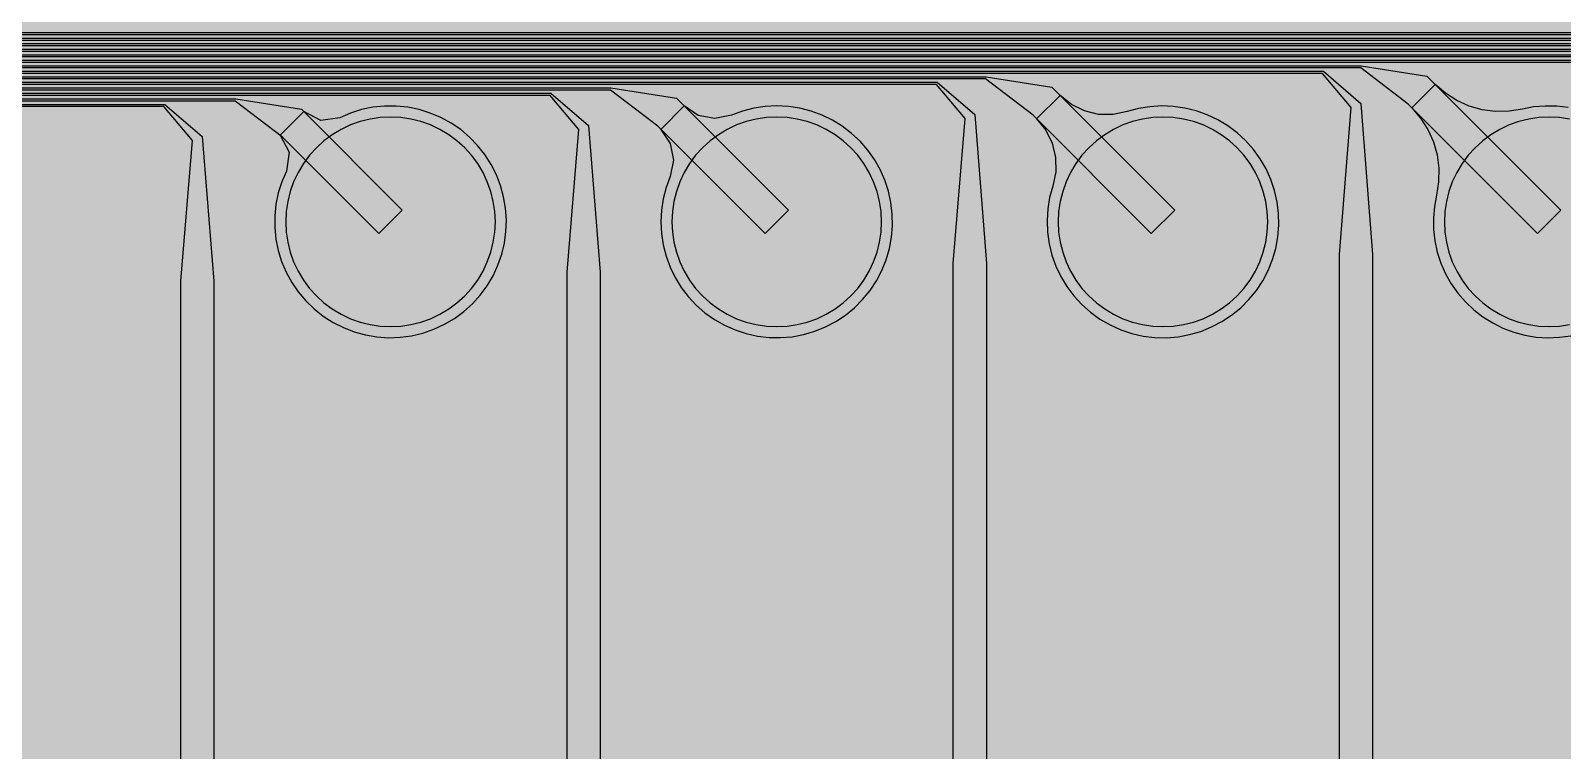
# Model space of a CAD drawing. Header units: metres. Extents: x -7220 to 10980, y -29667 to 1833.
# Drawn here: x -5383 to -3995, y -24632 to -23979 of the extents above; entities that cross this region are included whole.
import ezdxf

# ---------------------------------------------------------------- set-up
doc = ezdxf.new("R2010")
doc.units = ezdxf.units.M
for name, color, linetype in [('Metal1', 4, 'CONTINUOUS'), ('Polyimide', 7, 'CONTINUOUS'), ('Polyimide_Negative', 5, 'CONTINUOUS')]:
    doc.layers.add(name, color=color, linetype=linetype)

msp = doc.modelspace()

# ---------------------------------------------------------------- hatches: boundary and pattern name
at = {"layer": 'Polyimide'}
msp.add_hatch(color=7, dxfattribs=at).paths.add_polyline_path([(4099.4, -13861.6), (4142.6, -14152.8), (4214.2, -14438.4), (4313.4, -14715.5), (4439.2, -14981.7), (4590.6, -15234.2), (4766, -15470.7), (4963.7, -15688.8), (5181.8, -15886.5), (5418.3, -16061.9), (5670.8, -16213.3), (5936.9, -16339.1), (6214.1, -16438.3), (6499.7, -16509.9), (6790.9, -16553.1), (7085, -16567.5), (9980.4, -16567.5), (10058.8, -16571.4), (10136.4, -16582.9), (10212.6, -16601.9), (10286.5, -16628.4), (10357.5, -16662), (10424.8, -16702.3), (10487.9, -16749.1), (10546.1, -16801.8), (10598.8, -16860), (10645.6, -16923), (10685.9, -16990.4), (10719.5, -17061.4), (10745.9, -17135.3), (10765, -17211.4), (10776.5, -17289.1), (10780.4, -17367.5), (10780.4, -21957.3), (10741.6, -22012.9), (10706, -22070.6), (10673.6, -22130.1), (10644.5, -22191.4), (10618.9, -22254.2), (10596.8, -22318.2), (10578.3, -22383.5), (10563.4, -22449.6), (10552.2, -22516.5), (10544.7, -22583.8), (10541, -22651.5), (10541, -22719.3), (10544.7, -22787), (10552.2, -22854.4), (10563.4, -22921.2), (10578.3, -22987.4), (10596.8, -23052.6), (10618.9, -23116.7), (10644.5, -23179.5), (10673.6, -23240.7), (10706, -23300.3), (10741.6, -23357.9), (10780.4, -23413.5), (10780.4, -28667.5), (10776.5, -28745.9), (10765, -28823.6), (10745.9, -28899.7), (10719.5, -28973.6), (10685.9, -29044.6), (10645.6, -29112), (10598.8, -29175), (10546.1, -29233.2), (10487.9, -29285.9), (10424.8, -29332.7), (10357.5, -29373), (10286.5, -29406.6), (10212.6, -29433.1), (10136.4, -29452.1), (10058.8, -29463.6), (9980.4, -29467.5), (-6219.6, -29467.5), (-6298, -29463.6), (-6375.7, -29452.1), (-6451.9, -29433.1), (-6525.8, -29406.6), (-6596.7, -29373), (-6664.1, -29332.7), (-6727.1, -29285.9), (-6785.3, -29233.2), (-6838, -29175), (-6884.8, -29112), (-6925.2, -29044.6), (-6958.7, -28973.6), (-6985.2, -28899.7), (-7004.3, -28823.6), (-7015.8, -28745.9), (-7019.6, -28667.5), (-7019.6, -23426.3), (-6979.4, -23370.1), (-6942.3, -23311.6), (-6908.7, -23251.2), (-6878.5, -23189), (-6851.8, -23125.1), (-6828.8, -23059.9), (-6809.5, -22993.4), (-6794, -22926), (-6782.4, -22857.8), (-6774.6, -22789.1), (-6770.7, -22720), (-6770.7, -22650.8), (-6774.6, -22581.8), (-6782.4, -22513), (-6794, -22444.8), (-6809.5, -22377.4), (-6828.8, -22311), (-6851.8, -22245.7), (-6878.5, -22181.9), (-6908.7, -22119.7), (-6942.3, -22059.2), (-6979.4, -22000.8), (-7019.6, -21944.5), (-7019.6, -17367.5), (-7015.8, -17289.1), (-7004.3, -17211.4), (-6985.2, -17135.3), (-6958.7, -17061.4), (-6925.2, -16990.4), (-6884.8, -16923), (-6838, -16860), (-6785.3, -16801.8), (-6727.1, -16749.1), (-6664.1, -16702.3), (-6596.7, -16662), (-6525.8, -16628.4), (-6451.9, -16601.9), (-6375.7, -16582.9), (-6298, -16571.4), (-6219.6, -16567.5), (-3314, -16567.5), (-3019.9, -16553.1), (-2728.7, -16509.9), (-2443.1, -16438.3), (-2165.9, -16339.1), (-1899.8, -16213.3), (-1647.3, -16061.9), (-1410.8, -15886.5), (-1192.7, -15688.8), (-995, -15470.7), (-819.6, -15234.2), (-668.2, -14981.7), (-542.4, -14715.5), (-443.2, -14438.4), (-371.6, -14152.8), (-328.4, -13861.6), (-314, -13567.5), (-314, -13373.5), (-317.5, -13328.1), (-327.7, -13283.8), (-344.6, -13241.5), (-367.6, -13202.3), (-396.4, -13167), (-430.1, -13136.5), (-468, -13111.4), (-509.3, -13092.3), (-509.3, -13092.3), (-578.2, -13061.3), (-642.2, -13021.2), (-700.3, -12973), (-751.3, -12917.3), (-794.4, -12855.3), (-828.7, -12788.1), (-853.7, -12716.8), (-868.9, -12642.8), (-874, -12567.5), (-868.9, -12492.2), (-853.7, -12418.2), (-828.7, -12346.9), (-794.4, -12279.7), (-751.3, -12217.7), (-700.3, -12162), (-642.2, -12113.8), (-578.2, -12073.7), (-509.3, -12042.7), (-509.3, -12042.7), (-468, -12023.6), (-430.1, -11998.5), (-396.4, -11968), (-367.6, -11932.7), (-344.6, -11893.5), (-327.7, -11851.2), (-317.5, -11806.9), (-314, -11761.5), (-314, -11074.3), (-317.5, -11028.9), (-327.7, -10984.6), (-344.6, -10942.4), (-367.6, -10903.1), (-396.4, -10867.8), (-430.1, -10837.3), (-468, -10812.2), (-509.3, -10793.2), (-509.3, -10793.2), (-578.2, -10762.1), (-642.2, -10722.1), (-700.3, -10673.8), (-751.3, -10618.1), (-794.4, -10556.1), (-828.7, -10488.9), (-853.7, -10417.6), (-868.9, -10343.7), (-874, -10268.3), (-868.9, -10193), (-853.7, -10119), (-828.7, -10047.8), (-794.4, -9980.5), (-751.3, -9918.5), (-700.3, -9862.9), (-642.2, -9814.6), (-578.2, -9774.6), (-509.3, -9743.5), (-509.3, -9743.5), (-468, -9724.5), (-430.1, -9699.4), (-396.4, -9668.8), (-367.6, -9633.5), (-344.6, -9594.3), (-327.7, -9552), (-317.5, -9507.7), (-314, -9462.4), (-314, -8775.1), (-317.5, -8729.8), (-327.7, -8685.5), (-344.6, -8643.2), (-367.6, -8604), (-396.4, -8568.7), (-430.1, -8538.1), (-468, -8513), (-509.3, -8494), (-509.3, -8494), (-578.2, -8462.9), (-642.2, -8422.9), (-700.3, -8374.6), (-751.3, -8319), (-794.4, -8257), (-828.7, -8189.7), (-853.7, -8118.5), (-868.9, -8044.5), (-874, -7969.2), (-868.9, -7893.8), (-853.7, -7819.9), (-828.7, -7748.6), (-794.4, -7681.4), (-751.3, -7619.4), (-700.3, -7563.7), (-642.2, -7515.4), (-578.2, -7475.4), (-509.3, -7444.3), (-509.3, -7444.3), (-468, -7425.3), (-430.1, -7400.2), (-396.4, -7369.7), (-367.6, -7334.4), (-344.6, -7295.1), (-327.7, -7252.9), (-317.5, -7208.6), (-314, -7163.2), (-314, -6476), (-317.5, -6430.6), (-327.7, -6386.3), (-344.6, -6344), (-367.6, -6304.8), (-396.4, -6269.5), (-430.1, -6239), (-468, -6213.9), (-509.3, -6194.8), (-509.3, -6194.8), (-578.2, -6163.8), (-642.2, -6123.7), (-700.3, -6075.5), (-751.3, -6019.8), (-794.4, -5957.8), (-828.7, -5890.6), (-853.7, -5819.3), (-868.9, -5745.3), (-874, -5670), (-868.9, -5594.7), (-853.7, -5520.7), (-828.7, -5449.4), (-794.4, -5382.2), (-751.3, -5320.2), (-700.3, -5264.5), (-642.2, -5216.3), (-578.2, -5176.2), (-509.3, -5145.2), (-509.3, -5145.2), (-468, -5126.1), (-430.1, -5101), (-396.4, -5070.5), (-367.6, -5035.2), (-344.6, -4996), (-327.7, -4953.7), (-317.5, -4909.4), (-314, -4864), (-314, 380), (-314, 1532.5), (-269, 1532.5), (-268.8, 1525.6), (-268.1, 1518.8), (-267, 1512), (-265.4, 1505.3), (-263.4, 1498.7), (-261, 1492.3), (-258.2, 1486.1), (-254.9, 1480), (-251.3, 1474.2), (-247.3, 1468.6), (-242.9, 1463.3), (-238.2, 1458.3), (-233.2, 1453.6), (-227.9, 1449.2), (-222.3, 1445.2), (-216.5, 1441.6), (-210.4, 1438.3), (-204.2, 1435.5), (-197.8, 1433.1), (-191.2, 1431.1), (-184.5, 1429.5), (-177.7, 1428.4), (-170.9, 1427.7), (-164, 1427.5), (-157.1, 1427.7), (-150.3, 1428.4), (-143.5, 1429.5), (-136.8, 1431.1), (-130.2, 1433.1), (-123.8, 1435.5), (-117.6, 1438.3), (-111.5, 1441.6), (-105.7, 1445.2), (-100.1, 1449.2), (-94.8, 1453.6), (-89.8, 1458.3), (-85.1, 1463.3), (-80.7, 1468.6), (-76.7, 1474.2), (-73.1, 1480), (-69.8, 1486.1), (-67, 1492.3), (-64.6, 1498.7), (-62.6, 1505.3), (-61, 1512), (-59.9, 1518.8), (-59.2, 1525.6), (-59, 1532.5), (1786, 1532.5), (3835, 1532.5), (3835.2, 1539), (3835.9, 1545.6), (3836.9, 1552), (3838.4, 1558.4), (3840.3, 1564.6), (3842.6, 1570.8), (3845.3, 1576.7), (3848.4, 1582.5), (3851.9, 1588.1), (3855.7, 1593.4), (3859.8, 1598.4), (3864.3, 1603.2), (3869.1, 1607.7), (3874.1, 1611.8), (3879.4, 1615.6), (3885, 1619.1), (3890.8, 1622.2), (3896.7, 1624.9), (3902.9, 1627.2), (3909.1, 1629.1), (3915.5, 1630.6), (3921.9, 1631.6), (3928.5, 1632.3), (3935, 1632.5), (3941.5, 1632.3), (3948.1, 1631.6), (3954.5, 1630.6), (3960.9, 1629.1), (3967.1, 1627.2), (3973.3, 1624.9), (3979.2, 1622.2), (3985, 1619.1), (3990.6, 1615.6), (3995.9, 1611.8), (4000.9, 1607.7), (4005.7, 1603.2), (4010.2, 1598.4), (4014.3, 1593.4), (4018.1, 1588.1), (4021.6, 1582.5), (4024.7, 1576.7), (4027.4, 1570.8), (4029.7, 1564.6), (4031.6, 1558.4), (4033.1, 1552), (4034.1, 1545.6), (4034.8, 1539), (4035, 1532.5), (4085, 1532.5), (4085, 380), (4085, 330), (4085, -4864), (4088.5, -4909.4), (4098.7, -4953.7), (4115.6, -4996), (4138.6, -5035.2), (4167.4, -5070.5), (4201.1, -5101), (4239, -5126.1), (4280.3, -5145.2), (4280.3, -5145.2), (4349.2, -5176.2), (4413.2, -5216.3), (4471.3, -5264.5), (4522.3, -5320.2), (4565.4, -5382.2), (4599.7, -5449.4), (4624.7, -5520.7), (4639.9, -5594.7), (4645, -5670), (4639.9, -5745.3), (4624.7, -5819.3), (4599.7, -5890.6), (4565.4, -5957.8), (4522.3, -6019.8), (4471.3, -6075.5), (4413.2, -6123.7), (4349.2, -6163.8), (4280.3, -6194.8), (4239, -6213.9), (4201.1, -6239), (4167.4, -6269.5), (4138.6, -6304.8), (4115.6, -6344), (4098.7, -6386.3), (4088.5, -6430.6), (4085, -6476), (4085, -13567.5), (4099.4, -13861.6)])

# ---------------------------------------------------------------- linework, layer by layer
at = {"layer": 'Metal1'}
for points in [[(1308.9, -18191.7), (1308.9, -25127.9), (1278.3, -25158.5), (-5767.5, -25158.5), (-5798.1, -25127.9), (-5798.1, -24011.6), (-5767.5, -23981), (-3157.4, -23981), (-3101.3, -23995.6), (-3066.5, -24021.9), (-2946.5, -24141.9), (-2967.7, -24163.1), (-3087.7, -24043.1), (-3111.5, -24010.9), (-3157.8, -23983), (-5766.7, -23983), (-5796.1, -24012.4), (-5796.1, -25127.1), (-5766.7, -25156.5), (1277.5, -25156.5), (1306.9, -25127.1), (1306.9, -18191.7)], [(1303.9, -18191.7), (1303.9, -25122.9), (1273.3, -25153.5), (-5762.5, -25153.5), (-5793.1, -25122.9), (-5793.1, -24016.6), (-5762.5, -23986), (-3161.7, -23986), (-3127.9, -24015.2), (-3117.1, -24158.2), (-3117.1, -24892.5), (-3147.1, -24892.5), (-3147.1, -24158.2), (-3136.4, -24018.8), (-3162.5, -23988), (-5761.7, -23988), (-5791.1, -24017.4), (-5791.1, -25122.1), (-5761.7, -25151.5), (1272.5, -25151.5), (1301.9, -25122.1), (1301.9, -18191.7)], [(1298.9, -18191.7), (1298.9, -25117.9), (1268.3, -25148.5), (-5757.5, -25148.5), (-5788.1, -25117.9), (-5788.1, -24021.6), (-5757.5, -23991), (-3497.4, -23991), (-3440.5, -24004.4), (-3416.5, -24021.9), (-3296.5, -24141.9), (-3317.7, -24163.1), (-3437.7, -24043.1), (-3452.3, -24022), (-3497.8, -23993), (-5756.7, -23993), (-5786.1, -24022.4), (-5786.1, -25117.1), (-5756.7, -25146.5), (1267.5, -25146.5), (1296.9, -25117.1), (1296.9, -18191.7)], [(1293.9, -18191.7), (1293.9, -25112.9), (1263.3, -25143.5), (-5752.5, -25143.5), (-5783.1, -25112.9), (-5783.1, -24026.6), (-5752.5, -23996), (-3511.7, -23996), (-3477.9, -24025.2), (-3467.1, -24166.2), (-3467.1, -24892.5), (-3497.1, -24892.5), (-3497.1, -24166.2), (-3486.4, -24028.8), (-3512.5, -23998), (-5751.7, -23998), (-5781.1, -24027.4), (-5781.1, -25112.1), (-5751.7, -25141.5), (1262.5, -25141.5), (1291.9, -25112.1), (1291.9, -18191.7)], [(1288.9, -18191.7), (1288.9, -25107.9), (1258.3, -25138.5), (-5747.5, -25138.5), (-5778.1, -25107.9), (-5778.1, -24031.6), (-5747.5, -24001), (-3837.4, -24001), (-3779.4, -24012.8), (-3766.5, -24021.9), (-3646.5, -24141.9), (-3667.7, -24163.1), (-3787.7, -24043.1), (-3793.4, -24033.7), (-3837.8, -24003), (-5746.7, -24003), (-5776.1, -24032.4), (-5776.1, -25107.1), (-5746.7, -25136.5), (1257.5, -25136.5), (1286.9, -25107.1), (1286.9, -18191.7)], [(1283.9, -18191.7), (1283.9, -25102.9), (1253.3, -25133.5), (-5742.5, -25133.5), (-5773.1, -25102.9), (-5773.1, -24036.6), (-5742.5, -24006), (-3861.7, -24006), (-3827.8, -24035.2), (-3817.1, -24174.2), (-3817.1, -24892.5), (-3847.1, -24892.5), (-3847.1, -24174.2), (-3836.4, -24038.8), (-3862.5, -24008), (-5741.7, -24008), (-5771.1, -24037.4), (-5771.1, -25102.1), (-5741.7, -25131.5), (1252.5, -25131.5), (1281.9, -25102.1), (1281.9, -18191.7)], [(1278.9, -18191.7), (1278.9, -25097.9), (1248.3, -25128.5), (-5737.5, -25128.5), (-5768.1, -25097.9), (-5768.1, -24041.6), (-5737.5, -24011), (-4177.4, -24011), (-4117.9, -24020.5), (-3996.5, -24141.9), (-4017.7, -24163.1), (-4134.9, -24045.9), (-4177.8, -24013), (-5736.7, -24013), (-5766.1, -24042.4), (-5766.1, -25097.1), (-5736.7, -25126.5), (1247.5, -25126.5), (1276.9, -25097.1), (1276.9, -18191.7)], [(1273.9, -18191.7), (1273.9, -25092.9), (1243.3, -25123.5), (-5732.5, -25123.5), (-5763.1, -25092.9), (-5763.1, -24046.6), (-5732.5, -24016), (-4211.7, -24016), (-4177.8, -24045.2), (-4167.1, -24182.2), (-4167.1, -24892.5), (-4197.1, -24892.5), (-4197.1, -24182.2), (-4186.5, -24048.8), (-4212.5, -24018), (-5731.7, -24018), (-5761.1, -24047.4), (-5761.1, -25092.1), (-5731.7, -25121.5), (1242.5, -25121.5), (1271.9, -25092.1), (1271.9, -18191.7)], [(1268.9, -18191.7), (1268.9, -25087.9), (1238.3, -25118.5), (-5727.5, -25118.5), (-5758.1, -25087.9), (-5758.1, -24051.6), (-5727.5, -24021), (-4517.4, -24021), (-4457.9, -24030.5), (-4346.5, -24141.9), (-4367.7, -24163.1), (-4474.9, -24055.9), (-4517.8, -24023), (-5726.7, -24023), (-5756.1, -24052.4), (-5756.1, -25087.1), (-5726.7, -25116.5), (1237.5, -25116.5), (1266.9, -25087.1), (1266.9, -18191.7)], [(1263.9, -18191.7), (1263.9, -25082.9), (1233.3, -25113.5), (-5722.5, -25113.5), (-5753.1, -25082.9), (-5753.1, -24056.6), (-5722.5, -24026), (-4561.7, -24026), (-4527.7, -24055.2), (-4517.1, -24190.2), (-4517.1, -24892.5), (-4547.1, -24892.5), (-4547.1, -24190.2), (-4536.5, -24058.8), (-4562.5, -24028), (-5721.7, -24028), (-5751.1, -24057.4), (-5751.1, -25082.1), (-5721.7, -25111.5), (1232.5, -25111.5), (1261.9, -25082.1), (1261.9, -18191.7)], [(1258.9, -18191.7), (1258.9, -25077.9), (1228.3, -25108.5), (-5717.5, -25108.5), (-5748.1, -25077.9), (-5748.1, -24061.6), (-5717.5, -24031), (-4857.4, -24031), (-4797.9, -24040.5), (-4696.5, -24141.9), (-4717.7, -24163.1), (-4814.9, -24065.9), (-4857.8, -24033), (-5716.7, -24033), (-5746.1, -24062.4), (-5746.1, -25077.1), (-5716.7, -25106.5), (1227.5, -25106.5), (1256.9, -25077.1), (1256.9, -18191.7)], [(1253.9, -18191.7), (1253.9, -25072.9), (1223.3, -25103.5), (-5712.5, -25103.5), (-5743.1, -25072.9), (-5743.1, -24066.6), (-5712.5, -24036), (-4911.7, -24036), (-4877.7, -24065.2), (-4867.1, -24198.2), (-4867.1, -24892.5), (-4897.1, -24892.5), (-4897.1, -24198.2), (-4886.5, -24068.8), (-4912.5, -24038), (-5711.7, -24038), (-5741.1, -24067.4), (-5741.1, -25072.1), (-5711.7, -25101.5), (1222.5, -25101.5), (1251.9, -25072.1), (1251.9, -18191.7)], [(1248.9, -18191.7), (1248.9, -25067.9), (1218.3, -25098.5), (-5707.5, -25098.5), (-5738.1, -25067.9), (-5738.1, -24071.6), (-5707.5, -24041), (-5197.4, -24041), (-5137.9, -24050.5), (-5046.5, -24141.9), (-5067.7, -24163.1), (-5154.9, -24075.9), (-5197.8, -24043), (-5706.7, -24043), (-5736.1, -24072.4), (-5736.1, -25067.1), (-5706.7, -25096.5), (1217.5, -25096.5), (1246.9, -25067.1), (1246.9, -18191.7)], [(1243.9, -18191.7), (1243.9, -25062.9), (1213.3, -25093.5), (-5702.5, -25093.5), (-5733.1, -25062.9), (-5733.1, -24076.6), (-5702.5, -24046), (-5261.7, -24046), (-5227.7, -24075.2), (-5217.1, -24206.2), (-5217.1, -24892.5), (-5247.1, -24892.5), (-5247.1, -24206.2), (-5236.6, -24078.8), (-5262.5, -24048), (-5701.7, -24048), (-5731.1, -24077.4), (-5731.1, -25062.1), (-5701.7, -25091.5), (1212.5, -25091.5), (1241.9, -25062.1), (1241.9, -18191.7)], [(-3989.9, -24048.9), (-4000.3, -24047.7), (-4010.7, -24047.6), (-4021.2, -24048.4), (-4031.4, -24050.4), (-4043.5, -24052.3), (-4055.8, -24052.5), (-4067.9, -24050.9), (-4079.7, -24047.6), (-4090.8, -24042.6), (-4101.2, -24036), (-4110.4, -24028), (-4131.6, -24049.2), (-4131.6, -24049.2), (-4123.6, -24058.5), (-4117.1, -24068.8), (-4112, -24080), (-4108.7, -24091.7), (-4107.1, -24103.9), (-4107.3, -24116.1), (-4109.3, -24128.2), (-4111.2, -24138.5), (-4112.1, -24148.9), (-4111.9, -24159.3), (-4110.7, -24169.7), (-4108.5, -24179.9), (-4105.2, -24189.9), (-4101, -24199.5), (-4095.9, -24208.6), (-4089.9, -24217.1), (-4083.1, -24225), (-4075.5, -24232.2), (-4067.2, -24238.6), (-4058.3, -24244.2), (-4049, -24248.8), (-4039.2, -24252.5), (-4029.1, -24255.2), (-4018.8, -24256.9), (-4008.3, -24257.5), (-3997.9, -24257.1), (-3987.5, -24255.7)]]:
    msp.add_lwpolyline(points, dxfattribs=at)
for points in [[(-4471.6, -24059.2), (-4463.4, -24069.5), (-4457.6, -24081.3), (-4454.5, -24094.1), (-4454.3, -24107.2), (-4457, -24120.1), (-4459.8, -24130.3), (-4461.5, -24140.7), (-4462.1, -24151.3), (-4461.7, -24161.9), (-4460.2, -24172.3), (-4457.7, -24182.6), (-4454.2, -24192.6), (-4449.7, -24202.1), (-4444.2, -24211.2), (-4437.9, -24219.6), (-4430.7, -24227.4), (-4422.8, -24234.4), (-4414.2, -24240.6), (-4405.1, -24245.9), (-4395.4, -24250.3), (-4385.4, -24253.6), (-4375.1, -24256), (-4364.6, -24257.2), (-4354, -24257.5), (-4343.5, -24256.6), (-4333.1, -24254.7), (-4322.9, -24251.8), (-4313.1, -24247.8), (-4303.7, -24242.9), (-4294.9, -24237.1), (-4286.7, -24230.4), (-4279.2, -24222.9), (-4272.5, -24214.7), (-4266.7, -24205.9), (-4261.8, -24196.5), (-4257.9, -24186.7), (-4254.9, -24176.6), (-4253, -24166.2), (-4252.2, -24155.6), (-4252.4, -24145), (-4253.7, -24134.6), (-4256, -24124.2), (-4259.4, -24114.2), (-4263.7, -24104.6), (-4269, -24095.4), (-4275.2, -24086.8), (-4282.2, -24078.9), (-4290, -24071.8), (-4298.4, -24065.4), (-4307.5, -24060), (-4317.1, -24055.4), (-4327, -24051.9), (-4337.3, -24049.4), (-4347.8, -24047.9), (-4358.3, -24047.5), (-4368.9, -24048.2), (-4379.3, -24049.9), (-4389.5, -24052.6), (-4402.4, -24055.3), (-4415.6, -24055.1), (-4428.3, -24052), (-4440.1, -24046.2), (-4450.4, -24038), (-4471.6, -24059.2)], [(-5157, -24073.8), (-5149, -24089.3), (-5151.5, -24106.5), (-5155.7, -24116.2), (-5158.8, -24126.3), (-5160.9, -24136.6), (-5162, -24147.1), (-5162, -24157.6), (-5161, -24168.1), (-5158.9, -24178.4), (-5155.8, -24188.5), (-5151.7, -24198.2), (-5146.6, -24207.4), (-5140.7, -24216.1), (-5133.9, -24224.1), (-5126.3, -24231.5), (-5118.1, -24238), (-5109.2, -24243.7), (-5099.8, -24248.4), (-5090, -24252.2), (-5079.8, -24255), (-5069.4, -24256.8), (-5058.9, -24257.5), (-5048.4, -24257.1), (-5038, -24255.7), (-5027.7, -24253.3), (-5017.8, -24249.9), (-5008.2, -24245.4), (-4999.2, -24240.1), (-4990.7, -24233.8), (-4982.9, -24226.7), (-4975.8, -24218.9), (-4969.6, -24210.5), (-4964.2, -24201.4), (-4959.8, -24191.8), (-4956.3, -24181.9), (-4953.9, -24171.7), (-4952.5, -24161.2), (-4952.1, -24150.7), (-4952.8, -24140.2), (-4954.6, -24129.8), (-4957.4, -24119.6), (-4961.2, -24109.8), (-4965.9, -24100.4), (-4971.6, -24091.6), (-4978.2, -24083.3), (-4985.5, -24075.7), (-4993.5, -24068.9), (-5002.2, -24063), (-5011.5, -24057.9), (-5021.2, -24053.9), (-5031.2, -24050.7), (-5041.5, -24048.7), (-5052, -24047.6), (-5062.6, -24047.6), (-5073, -24048.7), (-5083.3, -24050.8), (-5093.4, -24054), (-5103.1, -24058.1), (-5120.3, -24060.6), (-5135.8, -24052.6), (-5157, -24073.8)], [(-4812.1, -24068.7), (-4803.6, -24081.5), (-4800.7, -24096.5), (-4803.8, -24111.5), (-4807.4, -24121.4), (-4810, -24131.6), (-4811.6, -24142), (-4812.1, -24152.5), (-4811.6, -24163), (-4810, -24173.4), (-4807.4, -24183.6), (-4803.8, -24193.5), (-4799.2, -24203), (-4793.7, -24211.9), (-4787.3, -24220.3), (-4780.1, -24228), (-4772.2, -24234.9), (-4763.6, -24241), (-4754.5, -24246.2), (-4744.9, -24250.5), (-4734.9, -24253.8), (-4724.6, -24256), (-4714.1, -24257.3), (-4703.6, -24257.4), (-4693.1, -24256.6), (-4682.8, -24254.6), (-4672.7, -24251.7), (-4662.9, -24247.7), (-4653.6, -24242.8), (-4644.8, -24237), (-4636.7, -24230.4), (-4629.3, -24222.9), (-4622.6, -24214.8), (-4616.8, -24206), (-4611.9, -24196.7), (-4607.9, -24186.9), (-4605, -24176.8), (-4603.1, -24166.5), (-4602.2, -24156), (-4602.4, -24145.5), (-4603.6, -24135), (-4605.9, -24124.8), (-4609.1, -24114.8), (-4613.4, -24105.1), (-4618.6, -24096), (-4624.7, -24087.4), (-4631.6, -24079.5), (-4639.3, -24072.3), (-4647.7, -24065.9), (-4656.7, -24060.4), (-4666.1, -24055.8), (-4676, -24052.2), (-4686.2, -24049.6), (-4696.6, -24048), (-4707.1, -24047.5), (-4717.6, -24048), (-4728, -24049.6), (-4738.2, -24052.2), (-4748.1, -24055.8), (-4763.1, -24058.9), (-4778.2, -24056), (-4790.9, -24047.5), (-4812.1, -24068.7)]]:
    msp.add_lwpolyline(points, close=True, dxfattribs=at)
at = {"layer": 'Polyimide_Negative'}
for points in [[(-4962.1, -24152.5), (-4962.6, -24143.2), (-4964, -24134), (-4966.2, -24124.9), (-4969.4, -24116.1), (-4973.3, -24107.7), (-4978.1, -24099.7), (-4983.7, -24092.2), (-4989.9, -24085.3), (-4996.9, -24079.1), (-5004.3, -24073.5), (-5012.3, -24068.7), (-5020.8, -24064.7), (-5029.5, -24061.6), (-5038.6, -24059.3), (-5047.8, -24058), (-5057.1, -24057.5), (-5066.4, -24058), (-5075.7, -24059.3), (-5084.7, -24061.6), (-5093.5, -24064.7), (-5101.9, -24068.7), (-5109.9, -24073.5), (-5117.4, -24079.1), (-5124.3, -24085.3), (-5130.6, -24092.2), (-5136.1, -24099.7), (-5140.9, -24107.7), (-5144.9, -24116.1), (-5148, -24124.9), (-5150.3, -24134), (-5151.7, -24143.2), (-5152.1, -24152.5), (-5151.7, -24161.8), (-5150.3, -24171), (-5148, -24180.1), (-5144.9, -24188.9), (-5140.9, -24197.3), (-5136.1, -24205.3), (-5130.6, -24212.8), (-5124.3, -24219.7), (-5117.4, -24225.9), (-5109.9, -24231.5), (-5101.9, -24236.3), (-5093.5, -24240.3), (-5084.7, -24243.4), (-5075.7, -24245.7), (-5066.4, -24247), (-5057.1, -24247.5), (-5047.8, -24247), (-5038.6, -24245.7), (-5029.5, -24243.4), (-5020.8, -24240.3), (-5012.3, -24236.3), (-5004.3, -24231.5), (-4996.9, -24225.9), (-4989.9, -24219.7), (-4983.7, -24212.8), (-4978.1, -24205.3), (-4973.3, -24197.3), (-4969.4, -24188.9), (-4966.2, -24180.1), (-4964, -24171), (-4962.6, -24161.8), (-4962.1, -24152.5)], [(-4612.1, -24152.5), (-4612.6, -24143.2), (-4614, -24134), (-4616.2, -24124.9), (-4619.4, -24116.1), (-4623.3, -24107.7), (-4628.1, -24099.7), (-4633.7, -24092.2), (-4639.9, -24085.3), (-4646.9, -24079.1), (-4654.3, -24073.5), (-4662.3, -24068.7), (-4670.8, -24064.7), (-4679.5, -24061.6), (-4688.6, -24059.3), (-4697.8, -24058), (-4707.1, -24057.5), (-4716.4, -24058), (-4725.7, -24059.3), (-4734.7, -24061.6), (-4743.5, -24064.7), (-4751.9, -24068.7), (-4759.9, -24073.5), (-4767.4, -24079.1), (-4774.3, -24085.3), (-4780.6, -24092.2), (-4786.1, -24099.7), (-4790.9, -24107.7), (-4794.9, -24116.1), (-4798, -24124.9), (-4800.3, -24134), (-4801.7, -24143.2), (-4802.1, -24152.5), (-4801.7, -24161.8), (-4800.3, -24171), (-4798, -24180.1), (-4794.9, -24188.9), (-4790.9, -24197.3), (-4786.1, -24205.3), (-4780.6, -24212.8), (-4774.3, -24219.7), (-4767.4, -24225.9), (-4759.9, -24231.5), (-4751.9, -24236.3), (-4743.5, -24240.3), (-4734.7, -24243.4), (-4725.7, -24245.7), (-4716.4, -24247), (-4707.1, -24247.5), (-4697.8, -24247), (-4688.6, -24245.7), (-4679.5, -24243.4), (-4670.8, -24240.3), (-4662.3, -24236.3), (-4654.3, -24231.5), (-4646.9, -24225.9), (-4639.9, -24219.7), (-4633.7, -24212.8), (-4628.1, -24205.3), (-4623.3, -24197.3), (-4619.4, -24188.9), (-4616.2, -24180.1), (-4614, -24171), (-4612.6, -24161.8), (-4612.1, -24152.5)], [(-4262.1, -24152.5), (-4262.6, -24143.2), (-4264, -24134), (-4266.2, -24124.9), (-4269.4, -24116.1), (-4273.3, -24107.7), (-4278.1, -24099.7), (-4283.7, -24092.2), (-4289.9, -24085.3), (-4296.9, -24079.1), (-4304.3, -24073.5), (-4312.3, -24068.7), (-4320.8, -24064.7), (-4329.5, -24061.6), (-4338.6, -24059.3), (-4347.8, -24058), (-4357.1, -24057.5), (-4366.4, -24058), (-4375.7, -24059.3), (-4384.7, -24061.6), (-4393.5, -24064.7), (-4401.9, -24068.7), (-4409.9, -24073.5), (-4417.4, -24079.1), (-4424.3, -24085.3), (-4430.6, -24092.2), (-4436.1, -24099.7), (-4440.9, -24107.7), (-4444.9, -24116.1), (-4448, -24124.9), (-4450.3, -24134), (-4451.7, -24143.2), (-4452.1, -24152.5), (-4451.7, -24161.8), (-4450.3, -24171), (-4448, -24180.1), (-4444.9, -24188.9), (-4440.9, -24197.3), (-4436.1, -24205.3), (-4430.6, -24212.8), (-4424.3, -24219.7), (-4417.4, -24225.9), (-4409.9, -24231.5), (-4401.9, -24236.3), (-4393.5, -24240.3), (-4384.7, -24243.4), (-4375.7, -24245.7), (-4366.4, -24247), (-4357.1, -24247.5), (-4347.8, -24247), (-4338.6, -24245.7), (-4329.5, -24243.4), (-4320.8, -24240.3), (-4312.3, -24236.3), (-4304.3, -24231.5), (-4296.9, -24225.9), (-4289.9, -24219.7), (-4283.7, -24212.8), (-4278.1, -24205.3), (-4273.3, -24197.3), (-4269.4, -24188.9), (-4266.2, -24180.1), (-4264, -24171), (-4262.6, -24161.8), (-4262.1, -24152.5)]]:
    msp.add_lwpolyline(points, close=True, dxfattribs=at)
msp.add_lwpolyline([(-3988.6, -24059.3), (-3997.8, -24058), (-4007.1, -24057.5), (-4016.4, -24058), (-4025.7, -24059.3), (-4034.7, -24061.6), (-4043.5, -24064.7), (-4051.9, -24068.7), (-4059.9, -24073.5), (-4067.4, -24079.1), (-4074.3, -24085.3), (-4080.6, -24092.2), (-4086.1, -24099.7), (-4090.9, -24107.7), (-4094.9, -24116.1), (-4098, -24124.9), (-4100.3, -24134), (-4101.7, -24143.2), (-4102.1, -24152.5), (-4101.7, -24161.8), (-4100.3, -24171), (-4098, -24180.1), (-4094.9, -24188.9), (-4090.9, -24197.3), (-4086.1, -24205.3), (-4080.6, -24212.8), (-4074.3, -24219.7), (-4067.4, -24225.9), (-4059.9, -24231.5), (-4051.9, -24236.3), (-4043.5, -24240.3), (-4034.7, -24243.4), (-4025.7, -24245.7), (-4016.4, -24247), (-4007.1, -24247.5), (-3997.8, -24247), (-3988.6, -24245.7)], dxfattribs=at)

doc.saveas('drawing.dxf')
